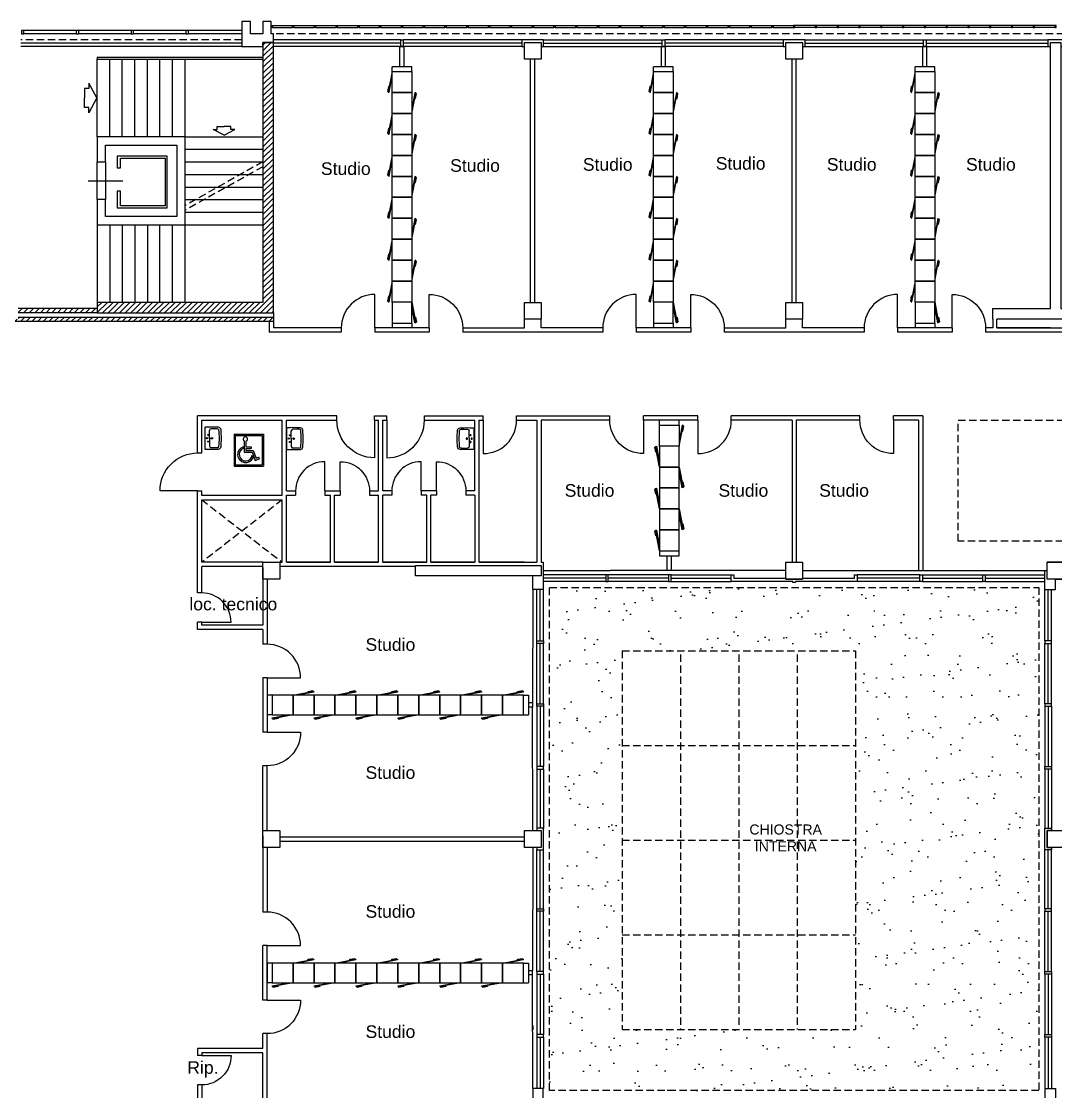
# Model space of a CAD drawing. Header units: millimetres. Extents: x 1523 to 2870, y 1212 to 1902.
# Drawn here: x 2466.7 to 2713.5, y 1646.8 to 1902.1 of the extents above; entities that cross this region are included whole.
import ezdxf

# ---------------------------------------------------------------- set-up
doc = ezdxf.new("R2010")
doc.units = ezdxf.units.MM
doc.linetypes.add('CONTINUA', pattern=[0])
doc.linetypes.add('HIDDEN', pattern=[0.375, 0.25, -0.125])
for name, color, linetype in [('arredi', 143, 'Continuous'), ('PROIEZIONI', 4, 'CONTINUA'), ('RETINI', 8, 'Continuous'), ('SEZIONI', 7, 'Continuous'), ('TESTO', 7, 'Continuous')]:
    doc.layers.add(name, color=color, linetype=linetype)
doc.styles.add('Arial', font='Arial.ttf')

# ---------------------------------------------------------------- blocks, each defined once
blk = doc.blocks.new('MODULOPARETEATTREZZATA')
at = {"linetype": 'Continuous'}
for p, q in [((47, 0), (0, 0)), ((0, 0), (0, -50)), ((47, 0), (56.2, -49.1)), ((47, -50), (47, 0)), ((54.3, -49.5), (47, -10.8)), ((0, -50), (47, -50)), ((56.2, -49.1), (54.3, -49.5)), ((54.9, -35.7), (55.9, -35.5)), ((57.1, -47.5), (54.9, -35.7)), ((55.9, -35.5), (58.1, -47.3)), ((58.1, -47.3), (57.1, -47.5))]:
    blk.add_line(p, q, dxfattribs=at)
blk = doc.blocks.new('ED001', base_point=(1.838, 7.784))
blk.add_line((1.838, 7.784), (1.838, 8.781))
blk.add_arc((1.836, 7.784), 0.998, 89.8816, 180)
blk = doc.blocks.new('HANDICAP')
for p, q in [((0, 13), (1, 13)), ((0, 13), (0, 11.917)), ((0.042, 12.958), (0.958, 12.958)), ((0.042, 12.958), (0.042, 11.958)), ((0.342, 12.778), (0.342, 12.392)), ((0.958, 12.958), (0.958, 11.958)), ((1, 13), (1, 11.917)), ((0.308, 12.571), (0.308, 12.513)), ((0.4, 12.764), (0.4, 12.571)), ((0.4, 12.571), (0.587, 12.571)), ((0.4, 12.513), (0.4, 12.45)), ((0.4, 12.513), (0.587, 12.513)), ((0.4, 12.45), (0.658, 12.45)), ((0.587, 12.571), (0.587, 12.513)), ((0.658, 12.45), (0.752, 12.185)), ((0.342, 12.392), (0.617, 12.392)), ((0.617, 12.392), (0.717, 12.108)), ((0.618, 12.288), (0.649, 12.199)), ((0.717, 12.108), (0.867, 12.167)), ((0.752, 12.185), (0.846, 12.221)), ((0.867, 12.167), (0.846, 12.221)), ((0, 11.917), (1, 11.917)), ((0.042, 11.958), (0.958, 11.958))]:
    blk.add_line(p, q)
for centre, radius, start, end in [((0.387, 12.837), 0.075, 280.1076, 232.9666), ((0.398, 12.311), 0.275, 109.0883, 335.8906), ((0.398, 12.311), 0.221, 114.0315, 353.9362)]:
    blk.add_arc(centre, radius, start, end)
blk = doc.blocks.new('SANI202R')
for p, q in [((0.158, 0), (0.158, 0.232)), ((0.158, 0), (0.158, -0.232)), ((0.393, 0.282), (0.208, 0.282)), ((0.393, -0.282), (0.208, -0.282))]:
    blk.add_line(p, q)
blk.add_lwpolyline([(0.02, 0.305), (0.02, 0), (0.02, -0.305, 0.270322), (0.036, -0.325, 0.012971), (0.431, -0.325, 0.351801), (0.504, -0.25, 0.023121), (0.515, 0, 0.023121), (0.504, 0.25, 0.351801), (0.431, 0.325, 0.012971), (0.036, 0.325, 0.270322)], format="xyb", close=True)
for centre, radius in [((0.086, 0), 0.0175), ((0.117, 0.1), 0.015), ((0.23, 0), 0.023), ((0.117, -0.1), 0.015)]:
    blk.add_circle(centre, radius)
for centre, radius, start, end in [((0.208, 0.232), 0.05, 90, 180), ((0.398, 0.233), 0.0491, 20.305, 95.8759), ((-2.256, 0.008), 2.711, 359.8359, 5.134), ((-2.256, -0.008), 2.711, 354.866, 0.1641), ((0.208, -0.232), 0.05, 180, 270), ((0.398, -0.233), 0.0491, 264.1241, 339.695)]:
    blk.add_arc(centre, radius, start, end)

msp = doc.modelspace()

# ---------------------------------------------------------------- hatches: boundary and pattern name
at = {"layer": 'RETINI', "true_color": 0x9e004f}
h = msp.add_hatch(dxfattribs=at)
h.set_pattern_fill('ANSI31', color=234, scale=0.3)
h.set_pattern_definition([(45, (-291938.13885, 424269.952), (-0.673519209, 0.673519209), [])])
h.paths.add_polyline_path([(2526.82, 1897.12), (2524.32, 1897.12), (2524.32, 1835.11), (2484.74, 1835.11), (2484.74, 1832.61), (2526.82, 1832.61)])
h.paths.add_polyline_path([(2484.74, 1833.61), (2465.92, 1833.61), (2465.92, 1832.61), (2484.74, 1832.61)], flags=17)
h.paths.add_polyline_path([(2526.82, 1831.61), (2465.92, 1831.61), (2465.92, 1831.11), (2461.92, 1831.11), (2461.92, 1831.61), (2454.32, 1831.61), (2454.32, 1832.61), (2461.92, 1832.61), (2461.92, 1835.11), (2461.92, 1843.11), (2453.92, 1843.11), (2453.92, 1833.61), (2453.32, 1833.61), (2453.32, 1830.61), (2525.82, 1830.61), (2526.82, 1830.61)])
h.paths.add_polyline_path([(2460.92, 1833.61), (2454.92, 1833.61), (2454.92, 1842.11), (2459.92, 1842.11), (2460.92, 1842.11)], flags=16)
h.paths.add_polyline_path([(2459.92, 1837.11), (2454.92, 1837.11), (2454.92, 1842.11), (2455.64, 1837.94)], flags=16)
h.paths.add_polyline_path([(2433.22, 1864.12), (2441.29, 1864.12), (2441.29, 1896.12), (2440.29, 1896.12), (2440.29, 1865.12), (2432.22, 1865.12), (2432.22, 1829.01), (2433.22, 1829.01), (2433.22, 1830.61), (2435.32, 1830.61), (2435.32, 1833.61), (2434.72, 1833.61), (2434.72, 1843.11), (2433.22, 1843.11)])
h.paths.add_polyline_path([(2433.22, 1842.11), (2433.72, 1842.11), (2433.72, 1833.61), (2433.22, 1833.61)], flags=16)
h.paths.add_polyline_path([(2433.22, 1832.61), (2434.67, 1832.61), (2434.67, 1831.61), (2433.22, 1831.61)], flags=16)
at = {"layer": 'RETINI'}
h = msp.add_hatch(dxfattribs=at)
h.set_pattern_fill('AR-SAND', color=256, scale=0.2)
h.set_pattern_definition([(37.5, (-291938.139, 424269.952), (-0.32000626, 9.78826475), [0, -7.7216, 0, -8.636, 0, -8.255]), (7.5, (-291938.139, 424269.952), (8.99046566, 14.336502), [0, -4.1656, 0, -6.9596, 0, -2.667]), (327.5, (-291944.387, 424269.952), (15.8198474, 0.0287437), [0, -2.54, 0, -9.144, 0, -11.938]), (317.5, (-291944.387, 424269.952), (15.27112905, 4.45858647), [0, -1.27, 0, -5.9944, 0, -6.858])])
h.paths.add_polyline_path([(2709.52, 1767.11), (2592.72, 1767.11), (2592.72, 1647.12), (2709.52, 1647.12)])
h.paths.add_polyline_path([(2665.79, 1661.65), (2610.08, 1661.65), (2610.08, 1751.95), (2665.79, 1751.95)], flags=16)
h.paths.add_polyline_path([(2651.86, 1729.37), (2651.86, 1684.22), (2624.01, 1684.22), (2624.01, 1729.37)], flags=0)
h.paths.add_polyline_path([(2639.75, 1702.82), (2658.28, 1702.82), (2658.28, 1711.76), (2639.75, 1711.76)], flags=8)

# ---------------------------------------------------------------- linework, layer by layer
at = {"layer": 'arredi'}
for p, q in [((2555.17, 1890.16), (2555.17, 1891.31)), ((2559.87, 1891.31), (2555.17, 1891.31)), ((2559.87, 1890.16), (2559.87, 1891.31)), ((2617.57, 1890.16), (2617.57, 1891.31)), ((2622.27, 1891.31), (2617.57, 1891.31)), ((2622.27, 1890.16), (2622.27, 1891.31)), ((2555.17, 1830.16), (2555.17, 1829.01)), ((2559.87, 1830.16), (2559.87, 1829.01)), ((2617.57, 1830.16), (2617.57, 1829.01)), ((2622.27, 1830.16), (2622.27, 1829.01)), ((2618.97, 1805.83), (2618.97, 1807.01)), ((2623.67, 1805.83), (2623.67, 1807.01)), ((2526.51, 1677.52), (2525.32, 1677.52)), ((2525.32, 1677.52), (2525.32, 1672.82)), ((2586.51, 1677.52), (2587.69, 1677.52)), ((2587.69, 1677.52), (2587.69, 1672.82)), ((2526.51, 1672.82), (2525.32, 1672.82)), ((2586.51, 1672.82), (2587.69, 1672.82))]:
    msp.add_line(p, q, dxfattribs=at)
at = {"layer": 'arredi', "ltscale": 0.5}
for p, q in [((2618.97, 1775.83), (2618.97, 1774.68)), ((2618.97, 1774.68), (2623.67, 1774.68)), ((2623.67, 1774.68), (2623.67, 1775.83))]:
    msp.add_line(p, q, dxfattribs=at)
at = {"layer": 'PROIEZIONI', "ltscale": 0.5}
for p, q in [((2479.76, 1899.92), (2467.27, 1899.92)), ((2492.84, 1899.92), (2480.36, 1899.92)), ((2505.93, 1899.92), (2493.44, 1899.92)), ((2519.32, 1899.92), (2506.53, 1899.92)), ((2526.62, 1901.12), (2531.37, 1901.12)), ((2526.62, 1900.68), (2531.37, 1900.68)), ((2531.67, 1901.12), (2536.57, 1901.12)), ((2531.67, 1900.68), (2536.57, 1900.68)), ((2536.87, 1901.12), (2541.77, 1901.12)), ((2536.87, 1900.68), (2541.77, 1900.68)), ((2542.07, 1901.12), (2546.97, 1901.12)), ((2542.07, 1900.68), (2546.97, 1900.68)), ((2547.27, 1901.12), (2552.17, 1901.12)), ((2547.27, 1900.68), (2552.17, 1900.68)), ((2552.47, 1901.12), (2557.37, 1901.12)), ((2552.47, 1900.68), (2557.37, 1900.68)), ((2557.67, 1901.12), (2562.57, 1901.12)), ((2557.67, 1900.68), (2562.57, 1900.68)), ((2562.87, 1901.12), (2567.77, 1901.12)), ((2562.87, 1900.68), (2567.77, 1900.68)), ((2568.07, 1901.12), (2572.97, 1901.12)), ((2568.07, 1900.68), (2572.97, 1900.68)), ((2573.27, 1901.12), (2578.17, 1901.12)), ((2573.27, 1900.68), (2578.17, 1900.68)), ((2578.47, 1901.12), (2583.37, 1901.12)), ((2578.47, 1900.68), (2583.37, 1900.68)), ((2583.67, 1901.12), (2588.57, 1901.12)), ((2583.67, 1900.68), (2588.57, 1900.68)), ((2588.87, 1901.12), (2593.77, 1901.12)), ((2588.87, 1900.68), (2593.77, 1900.68)), ((2594.07, 1901.12), (2598.97, 1901.12)), ((2594.07, 1900.68), (2598.97, 1900.68)), ((2599.27, 1901.12), (2604.17, 1901.12)), ((2599.27, 1900.68), (2604.17, 1900.68)), ((2604.47, 1901.12), (2609.37, 1901.12)), ((2604.47, 1900.68), (2609.37, 1900.68)), ((2609.67, 1901.12), (2614.57, 1901.12)), ((2609.67, 1900.68), (2614.57, 1900.68)), ((2614.87, 1901.12), (2619.77, 1901.12)), ((2614.87, 1900.68), (2619.77, 1900.68)), ((2620.07, 1901.12), (2624.97, 1901.12)), ((2620.07, 1900.68), (2624.97, 1900.68)), ((2625.27, 1901.12), (2630.17, 1901.12)), ((2625.27, 1900.68), (2630.17, 1900.68)), ((2630.47, 1901.12), (2635.37, 1901.12)), ((2630.47, 1900.68), (2635.37, 1900.68)), ((2635.67, 1901.12), (2640.57, 1901.12)), ((2635.67, 1900.68), (2640.57, 1900.68)), ((2640.87, 1901.12), (2645.77, 1901.12)), ((2640.87, 1900.68), (2645.77, 1900.68)), ((2646.07, 1901.12), (2650.97, 1901.12)), ((2646.07, 1900.68), (2650.97, 1900.68)), ((2656.17, 1901.12), (2651.27, 1901.12)), ((2656.17, 1900.68), (2651.27, 1900.68)), ((2661.37, 1901.12), (2656.47, 1901.12)), ((2661.37, 1900.68), (2656.47, 1900.68)), ((2666.57, 1901.12), (2661.67, 1901.12)), ((2666.57, 1900.68), (2661.67, 1900.68)), ((2671.77, 1901.12), (2666.87, 1901.12)), ((2671.77, 1900.68), (2666.87, 1900.68)), ((2676.97, 1901.12), (2672.07, 1901.12)), ((2676.97, 1900.68), (2672.07, 1900.68)), ((2682.17, 1901.12), (2677.27, 1901.12)), ((2682.17, 1900.68), (2677.27, 1900.68)), ((2687.37, 1901.12), (2682.47, 1901.12)), ((2687.37, 1900.68), (2682.47, 1900.68)), ((2692.57, 1901.12), (2687.67, 1901.12)), ((2692.57, 1900.68), (2687.67, 1900.68)), ((2697.77, 1901.12), (2692.87, 1901.12)), ((2697.77, 1900.68), (2692.87, 1900.68)), ((2702.97, 1901.12), (2698.07, 1901.12)), ((2702.97, 1900.68), (2698.07, 1900.68)), ((2708.17, 1901.12), (2703.27, 1901.12)), ((2708.17, 1900.68), (2703.27, 1900.68)), ((2713.37, 1901.12), (2708.47, 1901.12)), ((2713.37, 1900.68), (2708.47, 1900.68)), ((2519.32, 1896.92), (2466.52, 1896.92)), ((2479.76, 1899.12), (2467.27, 1899.12)), ((2492.84, 1899.12), (2480.36, 1899.12)), ((2505.93, 1899.12), (2493.44, 1899.12)), ((2519.32, 1899.12), (2506.53, 1899.12)), ((2557.22, 1897.72), (2526.82, 1897.72)), ((2557.22, 1896.92), (2526.82, 1896.92)), ((2586.12, 1897.72), (2557.82, 1897.72)), ((2586.12, 1896.92), (2557.82, 1896.92)), ((2591.32, 1897.72), (2619.62, 1897.72)), ((2591.32, 1896.92), (2619.62, 1896.92)), ((2648.52, 1897.72), (2620.22, 1897.72)), ((2648.52, 1896.92), (2620.22, 1896.92)), ((2653.72, 1897.72), (2682.02, 1897.72)), ((2653.72, 1896.92), (2682.02, 1896.92)), ((2682.62, 1897.72), (2711.67, 1897.72)), ((2682.62, 1896.92), (2711.67, 1896.92)), ((2519.32, 1896.12), (2466.52, 1896.12)), ((2557.22, 1896.12), (2526.82, 1896.12)), ((2586.12, 1896.12), (2557.82, 1896.12)), ((2591.32, 1896.12), (2619.62, 1896.12)), ((2648.52, 1896.12), (2620.22, 1896.12)), ((2653.72, 1896.12), (2682.02, 1896.12)), ((2682.62, 1896.12), (2711.67, 1896.12)), ((2484.74, 1874.62), (2484.74, 1893.12)), ((2487.74, 1874.62), (2487.74, 1893.12)), ((2490.74, 1874.62), (2490.74, 1893.12)), ((2493.74, 1874.62), (2493.74, 1893.12)), ((2496.74, 1874.62), (2496.74, 1893.12)), ((2499.74, 1874.62), (2499.74, 1893.12)), ((2502.74, 1874.62), (2502.74, 1893.12)), ((2505.74, 1874.62), (2505.74, 1893.12)), ((2482.74, 1887.43), (2482.74, 1886.13)), ((2484.68, 1883.86), (2482.74, 1887.43)), ((2481.72, 1886.13), (2481.72, 1883.86)), ((2482.74, 1886.13), (2481.72, 1886.13)), ((2481.72, 1881.6), (2481.72, 1883.86)), ((2482.74, 1881.6), (2481.72, 1881.6)), ((2484.68, 1883.86), (2482.74, 1880.29)), ((2482.74, 1880.29), (2482.74, 1881.6)), ((2515.03, 1874.97), (2512.48, 1876.36)), ((2512.48, 1876.36), (2513.42, 1876.36)), ((2513.42, 1876.36), (2513.42, 1877.09)), ((2513.42, 1877.09), (2515.03, 1877.09)), ((2516.65, 1877.09), (2515.03, 1877.09)), ((2515.03, 1874.97), (2517.58, 1876.36)), ((2516.65, 1876.36), (2516.65, 1877.09)), ((2517.58, 1876.36), (2516.65, 1876.36)), ((2505.74, 1874.62), (2524.32, 1874.62)), ((2505.74, 1871.62), (2524.32, 1871.62)), ((2484.74, 1859.62), (2484.74, 1868.62)), ((2486.74, 1868.62), (2486.74, 1859.62)), ((2505.74, 1868.62), (2524.32, 1868.62)), ((2482.58, 1864.12), (2490.9, 1864.12)), ((2505.74, 1865.62), (2524.32, 1865.62)), ((2505.74, 1862.62), (2524.32, 1862.62)), ((2505.74, 1859.62), (2524.32, 1859.62)), ((2505.74, 1856.62), (2524.32, 1856.62)), ((2484.74, 1853.62), (2484.74, 1835.11)), ((2487.74, 1853.62), (2487.74, 1835.11)), ((2490.74, 1853.62), (2490.74, 1835.11)), ((2493.74, 1853.62), (2493.74, 1835.11)), ((2496.74, 1853.62), (2496.74, 1835.11)), ((2499.74, 1835.11), (2499.74, 1853.62)), ((2502.74, 1835.11), (2502.74, 1853.62)), ((2505.74, 1853.62), (2524.32, 1853.62)), ((2505.74, 1835.11), (2505.74, 1853.62))]:
    msp.add_line(p, q, dxfattribs=at)
at = {"layer": 'PROIEZIONI', "color": 143, "linetype": 'HIDDEN', "ltscale": 7}
for p, q in [((2519.32, 1897.72), (2466.52, 1897.72)), ((2770.72, 1899.12), (2526.82, 1899.12)), ((2524.32, 1868.62), (2505.74, 1858.23)), ((2524.32, 1867.46), (2505.74, 1857.07)), ((2528.92, 1788.01), (2509.74, 1773.11)), ((2509.74, 1788.01), (2528.92, 1773.11)), ((2610.08, 1751.95), (2610.08, 1661.65)), ((2610.08, 1751.95), (2665.79, 1751.95)), ((2665.79, 1751.95), (2665.79, 1661.65)), ((2624.01, 1751.12), (2624.01, 1661.65)), ((2637.94, 1751.12), (2637.94, 1662.47)), ((2651.86, 1751.12), (2651.86, 1661.65)), ((2610.08, 1729.37), (2665.79, 1729.37)), ((2610.08, 1706.8), (2665.79, 1706.8)), ((2610.08, 1684.22), (2665.79, 1684.22)), ((2610.08, 1661.65), (2665.79, 1661.65))]:
    msp.add_line(p, q, dxfattribs=at)
at = {"layer": 'PROIEZIONI'}
for p, q in [((2684.67, 1891.31), (2679.97, 1891.31)), ((2679.97, 1890.16), (2679.97, 1891.31)), ((2684.67, 1890.16), (2684.67, 1891.31)), ((2679.97, 1830.16), (2679.97, 1829.01)), ((2684.67, 1830.16), (2684.67, 1829.01)), ((2591.22, 1771.11), (2607.23, 1771.11)), ((2606.13, 1770.11), (2591.22, 1770.11)), ((2606.13, 1769.31), (2591.22, 1769.31)), ((2621.13, 1770.11), (2606.73, 1770.11)), ((2621.13, 1769.31), (2606.73, 1769.31)), ((2649.12, 1771.11), (2607.23, 1771.11)), ((2621.73, 1770.11), (2636.12, 1770.11)), ((2621.73, 1769.31), (2636.12, 1769.31)), ((2653.12, 1771.11), (2710.92, 1771.11)), ((2681.12, 1770.11), (2666.12, 1770.11)), ((2681.12, 1769.31), (2666.12, 1769.31)), ((2681.72, 1770.11), (2696.12, 1770.11)), ((2681.72, 1769.31), (2696.12, 1769.31)), ((2696.72, 1770.11), (2710.92, 1770.11)), ((2696.72, 1769.31), (2710.92, 1769.31)), ((2588.72, 1766.61), (2588.69, 1738.56)), ((2589.72, 1754.36), (2589.72, 1766.61)), ((2590.52, 1754.36), (2590.52, 1766.61)), ((2606.13, 1768.51), (2591.22, 1768.51)), ((2591.32, 1754.36), (2591.32, 1766.61)), ((2621.13, 1768.51), (2606.73, 1768.51)), ((2621.73, 1768.51), (2636.12, 1768.51)), ((2681.12, 1768.51), (2666.12, 1768.51)), ((2681.72, 1768.51), (2696.12, 1768.51)), ((2696.72, 1768.51), (2710.92, 1768.51)), ((2710.92, 1754.36), (2710.92, 1766.61)), ((2711.72, 1754.36), (2711.72, 1766.61)), ((2712.52, 1754.36), (2712.52, 1766.61)), ((2589.72, 1739.36), (2589.72, 1753.76)), ((2590.52, 1739.36), (2590.52, 1753.76)), ((2591.32, 1739.36), (2591.32, 1753.76)), ((2710.92, 1739.36), (2710.92, 1753.76)), ((2711.72, 1739.36), (2711.72, 1753.76)), ((2712.52, 1739.36), (2712.52, 1753.76)), ((2525.32, 1741.41), (2525.32, 1736.71)), ((2526.51, 1741.41), (2525.32, 1741.41)), ((2586.51, 1741.41), (2587.69, 1741.41)), ((2587.69, 1741.41), (2587.69, 1736.71)), ((2588.72, 1709.11), (2588.69, 1738.56)), ((2589.72, 1738.76), (2589.72, 1724.36)), ((2590.52, 1738.76), (2590.52, 1724.36)), ((2591.32, 1738.76), (2591.32, 1724.36)), ((2710.92, 1738.76), (2710.92, 1724.36)), ((2711.72, 1738.76), (2711.72, 1724.36)), ((2712.52, 1738.76), (2712.52, 1724.36)), ((2526.51, 1736.71), (2525.32, 1736.71)), ((2586.51, 1736.71), (2587.69, 1736.71)), ((2589.72, 1723.76), (2589.72, 1709.71)), ((2590.52, 1723.76), (2590.52, 1709.71)), ((2591.32, 1723.76), (2591.32, 1709.71)), ((2710.92, 1723.76), (2710.92, 1709.71)), ((2711.72, 1723.76), (2711.72, 1709.71)), ((2712.52, 1723.76), (2712.52, 1709.71)), ((2588.72, 1705.11), (2588.69, 1675.67)), ((2589.72, 1690.47), (2589.72, 1704.51)), ((2590.52, 1690.47), (2590.52, 1704.51)), ((2591.32, 1690.47), (2591.32, 1704.51)), ((2710.92, 1690.47), (2710.92, 1704.51)), ((2711.72, 1690.47), (2711.72, 1704.51)), ((2712.52, 1690.47), (2712.52, 1704.51)), ((2589.72, 1675.47), (2589.72, 1689.87)), ((2590.52, 1675.47), (2590.52, 1689.87)), ((2591.32, 1675.47), (2591.32, 1689.87)), ((2710.92, 1675.47), (2710.92, 1689.87)), ((2711.72, 1675.47), (2711.72, 1689.87)), ((2712.52, 1675.47), (2712.52, 1689.87)), ((2588.72, 1647.61), (2588.69, 1674.67)), ((2589.72, 1674.87), (2589.72, 1660.47)), ((2590.52, 1674.87), (2590.52, 1660.47)), ((2591.32, 1674.87), (2591.32, 1660.47)), ((2710.92, 1674.87), (2710.92, 1660.47)), ((2711.72, 1674.87), (2711.72, 1660.47)), ((2712.52, 1674.87), (2712.52, 1660.47)), ((2589.72, 1659.87), (2589.72, 1647.61)), ((2590.52, 1659.87), (2590.52, 1647.61)), ((2591.32, 1659.87), (2591.32, 1647.61)), ((2710.92, 1659.87), (2710.92, 1647.61)), ((2711.72, 1659.87), (2711.72, 1647.61)), ((2712.52, 1659.87), (2712.52, 1647.61))]:
    msp.add_line(p, q, dxfattribs=at)
at = {"layer": 'PROIEZIONI', "ltscale": 0.5}
msp.add_lwpolyline([(2490.34, 1861.62), (2489.54, 1861.62), (2489.54, 1857.62), (2501.45, 1857.62), (2501.45, 1869.99), (2489.54, 1869.99), (2489.54, 1867.22), (2490.34, 1867.22), (2490.34, 1869.49), (2500.95, 1869.49), (2500.95, 1858.12), (2490.34, 1858.12)], close=True, dxfattribs=at)
at = {"layer": 'PROIEZIONI', "color": 143, "linetype": 'HIDDEN', "ltscale": 7}
for points in [[(2690.27, 1807.04), (2717.94, 1807.04), (2717.94, 1778.16), (2690.27, 1778.16)], [(2592.72, 1647.12), (2592.72, 1767.11), (2709.52, 1767.11), (2709.52, 1647.12)]]:
    msp.add_lwpolyline(points, close=True, dxfattribs=at)
at = {"layer": 'RETINI'}
msp.add_line((2525.82, 1830.61), (2526.82, 1830.61), dxfattribs=at)
at = {"layer": 'SEZIONI', "ltscale": 0.5}
for p, q in [((2557.02, 1891.31), (2557.02, 1896.12)), ((2557.02, 1896.12), (2558.02, 1896.12)), ((2558.02, 1891.31), (2558.02, 1896.12)), ((2619.42, 1891.31), (2619.42, 1896.12)), ((2619.42, 1896.12), (2620.42, 1896.12)), ((2620.42, 1891.31), (2620.42, 1896.12)), ((2681.82, 1891.31), (2681.82, 1896.12)), ((2681.82, 1896.12), (2682.82, 1896.12)), ((2682.82, 1891.31), (2682.82, 1896.12)), ((2484.74, 1893.62), (2524.32, 1893.62)), ((2484.74, 1893.62), (2484.74, 1893.12)), ((2484.74, 1893.12), (2524.32, 1893.12)), ((2588.22, 1835.11), (2588.22, 1893.12)), ((2589.22, 1835.11), (2589.22, 1893.12)), ((2650.62, 1835.11), (2650.62, 1893.12)), ((2651.62, 1835.11), (2651.62, 1893.12)), ((2525.82, 1830.61), (2525.82, 1828.01)), ((2526.82, 1832.61), (2526.82, 1829.01)), ((2586.72, 1829.01), (2586.72, 1831.11)), ((2590.72, 1829.01), (2590.72, 1831.11)), ((2649.12, 1829.01), (2649.12, 1831.11)), ((2653.12, 1829.01), (2653.12, 1831.11)), ((2698.52, 1831.11), (2698.52, 1829.01)), ((2699.52, 1829.01), (2699.52, 1831.11)), ((2543.02, 1828.01), (2525.82, 1828.01)), ((2543.02, 1829.01), (2526.82, 1829.01)), ((2543.02, 1829.01), (2543.02, 1828.01)), ((2564.02, 1829.01), (2551.02, 1829.01)), ((2551.02, 1829.01), (2551.02, 1828.01)), ((2564.02, 1828.01), (2551.02, 1828.01)), ((2564.02, 1829.01), (2564.02, 1828.01)), ((2572.02, 1829.01), (2586.72, 1829.01)), ((2572.02, 1829.01), (2572.02, 1828.01)), ((2605.42, 1828.01), (2572.02, 1828.01)), ((2605.42, 1829.01), (2590.72, 1829.01)), ((2605.42, 1829.01), (2605.42, 1828.01)), ((2626.42, 1829.01), (2613.42, 1829.01)), ((2613.42, 1829.01), (2613.42, 1828.01)), ((2626.42, 1828.01), (2613.42, 1828.01)), ((2626.42, 1829.01), (2626.42, 1828.01)), ((2634.42, 1829.01), (2634.42, 1828.01)), ((2634.42, 1829.01), (2649.12, 1829.01)), ((2667.82, 1828.01), (2634.42, 1828.01)), ((2667.82, 1829.01), (2653.12, 1829.01)), ((2667.82, 1829.01), (2667.82, 1828.01)), ((2688.82, 1829.01), (2675.82, 1829.01)), ((2675.82, 1829.01), (2675.82, 1828.01)), ((2688.82, 1828.01), (2675.82, 1828.01)), ((2688.82, 1829.01), (2688.82, 1828.01)), ((2696.82, 1829.01), (2696.82, 1828.01)), ((2698.52, 1829.01), (2696.82, 1829.01)), ((2730.22, 1828.01), (2696.82, 1828.01)), ((2699.52, 1829.01), (2727.52, 1829.01)), ((2712.27, 1829.01), (2699.52, 1829.01)), ((2541.97, 1808.01), (2508.74, 1808.01)), ((2508.74, 1799.18), (2508.74, 1808.01)), ((2541.97, 1807.01), (2541.97, 1808.01)), ((2550.97, 1808.01), (2553.87, 1808.01)), ((2550.97, 1807.01), (2550.97, 1808.01)), ((2553.87, 1807.01), (2553.87, 1808.01)), ((2562.87, 1808.01), (2576.87, 1808.01)), ((2562.87, 1807.01), (2562.87, 1808.01)), ((2576.87, 1807.01), (2576.87, 1808.01)), ((2584.87, 1807.01), (2584.87, 1808.01)), ((2584.87, 1808.01), (2607.12, 1808.01)), ((2607.12, 1807.01), (2607.12, 1808.01)), ((2628.12, 1808.01), (2615.12, 1808.01)), ((2615.12, 1807.01), (2615.12, 1808.01)), ((2628.12, 1807.01), (2628.12, 1808.01)), ((2651.12, 1808.01), (2636.12, 1808.01)), ((2636.12, 1807.01), (2636.12, 1808.01)), ((2666.82, 1808.01), (2651.12, 1808.01)), ((2666.82, 1807.01), (2666.82, 1808.01)), ((2674.82, 1807.01), (2674.82, 1808.01)), ((2681.82, 1808.01), (2674.82, 1808.01)), ((2681.82, 1808.01), (2681.82, 1771.11)), ((2509.74, 1807.01), (2528.92, 1807.01)), ((2509.74, 1799.18), (2509.74, 1807.01)), ((2528.92, 1789.01), (2528.92, 1807.01)), ((2529.92, 1807.01), (2541.97, 1807.01)), ((2529.92, 1790.11), (2529.92, 1807.01)), ((2550.97, 1807.01), (2551.92, 1807.01)), ((2551.92, 1790.11), (2551.92, 1807.01)), ((2552.92, 1807.01), (2553.87, 1807.01)), ((2552.92, 1790.11), (2552.92, 1807.01)), ((2562.87, 1807.01), (2574.92, 1807.01)), ((2574.92, 1790.11), (2574.92, 1807.01)), ((2575.92, 1773.11), (2575.92, 1807.01)), ((2575.92, 1807.01), (2576.87, 1807.01)), ((2584.87, 1807.01), (2589.72, 1807.01)), ((2589.72, 1807.01), (2589.72, 1773.11)), ((2590.72, 1807.01), (2590.72, 1773.11)), ((2607.12, 1807.01), (2590.72, 1807.01)), ((2628.12, 1807.01), (2615.12, 1807.01)), ((2650.62, 1807.01), (2636.12, 1807.01)), ((2650.62, 1807.01), (2650.62, 1773.11)), ((2651.62, 1807.01), (2651.62, 1773.11)), ((2666.82, 1807.01), (2651.62, 1807.01)), ((2680.82, 1807.01), (2674.82, 1807.01)), ((2680.82, 1807.01), (2680.82, 1771.11)), ((2508.74, 1799.18), (2508.74, 1799.18)), ((2508.74, 1799.18), (2509.74, 1799.18)), ((2508.74, 1772.11), (2508.74, 1790.18)), ((2508.74, 1790.18), (2509.74, 1790.18)), ((2509.74, 1789.01), (2509.74, 1790.18)), ((2529.92, 1790.11), (2532.1, 1790.11)), ((2532.1, 1790.11), (2532.1, 1789.11)), ((2539.1, 1790.11), (2539.1, 1789.11)), ((2539.1, 1790.11), (2542.77, 1790.11)), ((2542.77, 1790.11), (2542.77, 1789.11)), ((2549.77, 1790.11), (2551.92, 1790.11)), ((2549.77, 1790.11), (2549.77, 1789.11)), ((2555.08, 1790.11), (2552.92, 1790.11)), ((2555.08, 1790.11), (2555.08, 1789.11)), ((2565.75, 1790.11), (2562.08, 1790.11)), ((2562.08, 1790.11), (2562.08, 1789.11)), ((2565.75, 1790.11), (2565.75, 1789.11)), ((2572.75, 1790.11), (2572.75, 1789.11)), ((2574.92, 1790.11), (2572.75, 1790.11)), ((2528.92, 1789.01), (2509.74, 1789.01)), ((2509.74, 1773.11), (2509.74, 1788.01)), ((2509.74, 1788.01), (2528.92, 1788.01)), ((2528.92, 1773.11), (2528.92, 1788.01)), ((2529.92, 1773.11), (2529.92, 1789.11)), ((2529.92, 1789.11), (2532.1, 1789.11)), ((2539.1, 1789.11), (2540.42, 1789.11)), ((2540.42, 1773.11), (2540.42, 1789.11)), ((2541.42, 1773.11), (2541.42, 1789.11)), ((2541.42, 1789.11), (2542.77, 1789.11)), ((2549.77, 1789.11), (2551.92, 1789.11)), ((2551.92, 1773.11), (2551.92, 1789.11)), ((2552.92, 1773.11), (2552.92, 1789.11)), ((2555.08, 1789.11), (2552.92, 1789.11)), ((2563.42, 1789.11), (2562.08, 1789.11)), ((2563.42, 1773.11), (2563.42, 1789.11)), ((2564.42, 1773.11), (2564.42, 1789.11)), ((2565.75, 1789.11), (2564.42, 1789.11)), ((2574.92, 1789.11), (2572.75, 1789.11)), ((2574.92, 1789.11), (2574.92, 1773.11)), ((2620.82, 1771.11), (2620.82, 1774.68)), ((2621.82, 1771.11), (2621.82, 1774.68)), ((2508.74, 1765.79), (2508.74, 1772.11)), ((2524.32, 1773.11), (2509.74, 1773.11)), ((2524.32, 1772.11), (2509.74, 1772.11)), ((2509.74, 1765.79), (2509.74, 1772.11)), ((2524.32, 1771.86), (2524.32, 1758.11)), ((2528.92, 1773.11), (2528.32, 1773.11)), ((2560.72, 1772.11), (2528.32, 1772.11)), ((2540.42, 1773.11), (2529.92, 1773.11)), ((2551.92, 1773.11), (2541.42, 1773.11)), ((2563.42, 1773.11), (2552.92, 1773.11)), ((2574.92, 1773.11), (2564.42, 1773.11)), ((2586.72, 1773.11), (2575.92, 1773.11)), ((2750.44, 1773.11), (2711.52, 1773.11)), ((2525.32, 1769.11), (2525.32, 1753.56)), ((2713.52, 1769.11), (2715.52, 1769.11)), ((2713.52, 1766.61), (2713.52, 1769.11)), ((2710.92, 1766.61), (2713.52, 1766.61)), ((2509.74, 1765.79), (2508.74, 1765.79)), ((2508.74, 1757.11), (2508.74, 1758.79)), ((2509.74, 1758.79), (2508.74, 1758.79)), ((2508.74, 1757.11), (2508.74, 1758.79)), ((2524.32, 1757.11), (2508.74, 1757.11)), ((2509.74, 1758.11), (2509.74, 1758.79)), ((2524.32, 1758.11), (2509.74, 1758.11)), ((2524.32, 1757.11), (2524.32, 1753.56)), ((2525.32, 1753.56), (2524.32, 1753.56)), ((2524.32, 1745.56), (2524.32, 1732.56)), ((2525.32, 1745.56), (2524.32, 1745.56)), ((2525.32, 1745.56), (2525.32, 1739.56)), ((2525.32, 1738.56), (2525.32, 1732.56)), ((2588.69, 1739.56), (2587.69, 1739.56)), ((2588.69, 1738.56), (2587.69, 1738.56)), ((2525.32, 1732.56), (2524.32, 1732.56)), ((2525.32, 1724.56), (2524.32, 1724.56)), ((2524.32, 1707.86), (2524.32, 1724.56)), ((2525.32, 1709.11), (2525.32, 1724.56)), ((2524.32, 1707.86), (2524.32, 1689.67)), ((2528.32, 1707.61), (2586.72, 1707.61)), ((2528.32, 1706.61), (2586.72, 1706.61)), ((2525.32, 1705.11), (2525.32, 1689.67)), ((2525.32, 1689.67), (2524.32, 1689.67)), ((2525.32, 1681.67), (2524.32, 1681.67)), ((2524.32, 1668.67), (2524.32, 1681.67)), ((2525.32, 1668.67), (2525.32, 1681.67)), ((2588.69, 1675.67), (2587.69, 1675.67)), ((2588.69, 1674.67), (2587.69, 1674.67)), ((2588.69, 1674.67), (2588.69, 1675.67)), ((2525.32, 1668.67), (2524.32, 1668.67)), ((2588.72, 1662.62), (2588.72, 1661.62)), ((2524.32, 1657.12), (2524.32, 1660.67)), ((2525.32, 1660.67), (2524.32, 1660.67)), ((2525.32, 1645.12), (2525.32, 1660.67)), ((2524.32, 1657.12), (2508.74, 1657.12)), ((2508.74, 1657.12), (2508.74, 1655.44)), ((2509.74, 1655.44), (2508.74, 1655.44)), ((2524.32, 1656.12), (2509.74, 1656.12)), ((2509.74, 1656.12), (2509.74, 1655.44)), ((2524.32, 1642.37), (2524.32, 1656.12)), ((2508.74, 1648.44), (2508.74, 1624.05)), ((2509.74, 1648.44), (2508.74, 1648.44)), ((2509.74, 1648.44), (2509.74, 1642.12)), ((2710.92, 1647.61), (2710.92, 1641.12)), ((2711.02, 1647.61), (2713.52, 1647.61)), ((2713.52, 1647.61), (2713.52, 1645.12))]:
    msp.add_line(p, q, dxfattribs=at)
at = {"layer": 'SEZIONI'}
for p, q in [((2710.92, 1766.61), (2710.92, 1771.11)), ((2710.92, 1771.11), (2711.52, 1771.11))]:
    msp.add_line(p, q, dxfattribs=at)
at = {"layer": 'SEZIONI', "ltscale": 0.5}
for points in [[(2519.32, 1896.12), (2524.32, 1896.12), (2524.32, 1897.12), (2526.82, 1897.12), (2526.82, 1899.12), (2526.32, 1899.12), (2526.32, 1902.12), (2524.32, 1902.12), (2524.32, 1899.12), (2521.32, 1899.12), (2521.32, 1902.12), (2519.32, 1902.12)], [(2467.27, 1899.12), (2467.27, 1899.92), (2466.67, 1899.92), (2466.67, 1899.12)], [(2480.36, 1899.12), (2480.36, 1899.92), (2479.76, 1899.92), (2479.76, 1899.12)], [(2493.44, 1899.12), (2493.44, 1899.92), (2492.84, 1899.92), (2492.84, 1899.12)], [(2506.53, 1899.12), (2506.53, 1899.92), (2505.93, 1899.92), (2505.93, 1899.12)], [(2526.32, 1900.68), (2526.32, 1901.12), (2526.62, 1901.12), (2526.62, 1900.68)], [(2531.37, 1900.68), (2531.37, 1901.12), (2531.67, 1901.12), (2531.67, 1900.68)], [(2536.57, 1900.68), (2536.57, 1901.12), (2536.87, 1901.12), (2536.87, 1900.68)], [(2541.77, 1900.68), (2541.77, 1901.12), (2542.07, 1901.12), (2542.07, 1900.68)], [(2546.97, 1900.68), (2546.97, 1901.12), (2547.27, 1901.12), (2547.27, 1900.68)], [(2552.17, 1900.68), (2552.17, 1901.12), (2552.47, 1901.12), (2552.47, 1900.68)], [(2557.37, 1900.68), (2557.37, 1901.12), (2557.67, 1901.12), (2557.67, 1900.68)], [(2562.57, 1900.68), (2562.57, 1901.12), (2562.87, 1901.12), (2562.87, 1900.68)], [(2567.77, 1900.68), (2567.77, 1901.12), (2568.07, 1901.12), (2568.07, 1900.68)], [(2572.97, 1900.68), (2572.97, 1901.12), (2573.27, 1901.12), (2573.27, 1900.68)], [(2578.17, 1900.68), (2578.17, 1901.12), (2578.47, 1901.12), (2578.47, 1900.68)], [(2583.37, 1900.68), (2583.37, 1901.12), (2583.67, 1901.12), (2583.67, 1900.68)], [(2588.57, 1900.68), (2588.57, 1901.12), (2588.87, 1901.12), (2588.87, 1900.68)], [(2593.77, 1900.68), (2593.77, 1901.12), (2594.07, 1901.12), (2594.07, 1900.68)], [(2598.97, 1900.68), (2598.97, 1901.12), (2599.27, 1901.12), (2599.27, 1900.68)], [(2604.17, 1900.68), (2604.17, 1901.12), (2604.47, 1901.12), (2604.47, 1900.68)], [(2609.37, 1900.68), (2609.37, 1901.12), (2609.67, 1901.12), (2609.67, 1900.68)], [(2614.57, 1900.68), (2614.57, 1901.12), (2614.87, 1901.12), (2614.87, 1900.68)], [(2619.77, 1900.68), (2619.77, 1901.12), (2620.07, 1901.12), (2620.07, 1900.68)], [(2624.97, 1900.68), (2624.97, 1901.12), (2625.27, 1901.12), (2625.27, 1900.68)], [(2630.17, 1900.68), (2630.17, 1901.12), (2630.47, 1901.12), (2630.47, 1900.68)], [(2635.37, 1900.68), (2635.37, 1901.12), (2635.67, 1901.12), (2635.67, 1900.68)], [(2640.57, 1900.68), (2640.57, 1901.12), (2640.87, 1901.12), (2640.87, 1900.68)], [(2645.77, 1900.68), (2645.77, 1901.12), (2646.07, 1901.12), (2646.07, 1900.68)], [(2651.27, 1900.68), (2651.27, 1901.12), (2650.97, 1901.12), (2650.97, 1900.68)], [(2656.47, 1900.68), (2656.47, 1901.12), (2656.17, 1901.12), (2656.17, 1900.68)], [(2661.67, 1900.68), (2661.67, 1901.12), (2661.37, 1901.12), (2661.37, 1900.68)], [(2666.87, 1900.68), (2666.87, 1901.12), (2666.57, 1901.12), (2666.57, 1900.68)], [(2672.07, 1900.68), (2672.07, 1901.12), (2671.77, 1901.12), (2671.77, 1900.68)], [(2677.27, 1900.68), (2677.27, 1901.12), (2676.97, 1901.12), (2676.97, 1900.68)], [(2682.47, 1900.68), (2682.47, 1901.12), (2682.17, 1901.12), (2682.17, 1900.68)], [(2687.67, 1900.68), (2687.67, 1901.12), (2687.37, 1901.12), (2687.37, 1900.68)], [(2692.87, 1900.68), (2692.87, 1901.12), (2692.57, 1901.12), (2692.57, 1900.68)], [(2698.07, 1900.68), (2698.07, 1901.12), (2697.77, 1901.12), (2697.77, 1900.68)], [(2703.27, 1900.68), (2703.27, 1901.12), (2702.97, 1901.12), (2702.97, 1900.68)], [(2708.47, 1900.68), (2708.47, 1901.12), (2708.17, 1901.12), (2708.17, 1900.68)], [(2713.67, 1900.68), (2713.67, 1901.12), (2713.37, 1901.12), (2713.37, 1900.68)], [(2524.32, 1897.12), (2524.32, 1835.11), (2484.74, 1835.11), (2484.74, 1832.61), (2526.82, 1832.61), (2526.82, 1897.12)], [(2557.22, 1896.12), (2557.22, 1897.72), (2557.82, 1897.72), (2557.82, 1896.12)], [(2557.22, 1896.12), (2557.22, 1897.72), (2557.82, 1897.72), (2557.82, 1896.12)], [(2590.72, 1896.12), (2591.32, 1896.12), (2591.32, 1897.72), (2586.12, 1897.72), (2586.12, 1896.12), (2586.72, 1896.12), (2586.72, 1897.12), (2590.72, 1897.12)], [(2586.72, 1893.12), (2586.72, 1897.12), (2590.72, 1897.12), (2590.72, 1893.12)], [(2619.62, 1896.12), (2619.62, 1897.72), (2620.22, 1897.72), (2620.22, 1896.12)], [(2653.12, 1896.12), (2653.72, 1896.12), (2653.72, 1897.72), (2648.52, 1897.72), (2648.52, 1896.12), (2649.12, 1896.12), (2649.12, 1897.12), (2653.12, 1897.12)], [(2649.12, 1893.12), (2649.12, 1897.12), (2653.12, 1897.12), (2653.12, 1893.12)], [(2682.02, 1896.12), (2682.02, 1897.72), (2682.62, 1897.72), (2682.62, 1896.12)], [(2714.77, 1896.12), (2715.37, 1896.12), (2715.37, 1897.72), (2711.67, 1897.72), (2711.67, 1896.12), (2712.27, 1896.12), (2712.27, 1897.12), (2714.77, 1897.12)], [(2486.74, 1868.62), (2486.74, 1872.62), (2503.74, 1872.62), (2503.74, 1855.62), (2486.74, 1855.62), (2486.74, 1859.62), (2484.74, 1859.62), (2484.74, 1853.62), (2505.74, 1853.62), (2505.74, 1874.62), (2484.74, 1874.62), (2484.74, 1868.62)], [(2586.72, 1831.11), (2586.72, 1835.11), (2590.72, 1835.11), (2590.72, 1831.11)], [(2649.12, 1831.11), (2649.12, 1835.11), (2653.12, 1835.11), (2653.12, 1831.11)], [(2524.32, 1769.11), (2524.32, 1773.11), (2528.32, 1773.11), (2528.32, 1769.11)], [(2560.72, 1769.86), (2560.72, 1772.36), (2590.72, 1772.36), (2590.72, 1769.86)], [(2649.12, 1769.11), (2649.12, 1773.11), (2653.12, 1773.11), (2653.12, 1769.11)], [(2711.52, 1769.11), (2711.52, 1773.11), (2715.52, 1773.11), (2715.52, 1769.11)], [(2606.13, 1770.11), (2606.13, 1768.51), (2606.73, 1768.51), (2606.73, 1770.11)], [(2621.13, 1770.11), (2621.13, 1768.51), (2621.73, 1768.51), (2621.73, 1770.11)], [(2666.12, 1770.11), (2666.12, 1768.51), (2651.42, 1768.51), (2651.42, 1768.31), (2650.82, 1768.31), (2650.82, 1768.51), (2636.12, 1768.51), (2636.12, 1770.11), (2636.72, 1770.11), (2636.72, 1769.31), (2649.12, 1769.31), (2649.12, 1769.11), (2653.12, 1769.11), (2653.12, 1769.31), (2665.52, 1769.31), (2665.52, 1770.11)], [(2681.72, 1770.11), (2681.72, 1768.51), (2681.12, 1768.51), (2681.12, 1770.11)], [(2696.72, 1770.11), (2696.72, 1768.51), (2696.12, 1768.51), (2696.12, 1770.11)], [(2589.72, 1754.36), (2591.32, 1754.36), (2591.32, 1753.76), (2589.72, 1753.76)], [(2712.52, 1754.36), (2710.92, 1754.36), (2710.92, 1753.76), (2712.52, 1753.76)], [(2589.72, 1739.36), (2591.32, 1739.36), (2591.32, 1738.76), (2589.72, 1738.76)], [(2712.52, 1739.36), (2710.92, 1739.36), (2710.92, 1738.76), (2712.52, 1738.76)], [(2589.72, 1723.76), (2591.32, 1723.76), (2591.32, 1724.36), (2589.72, 1724.36)], [(2712.52, 1723.76), (2710.92, 1723.76), (2710.92, 1724.36), (2712.52, 1724.36)], [(2524.32, 1705.11), (2524.32, 1709.11), (2528.32, 1709.11), (2528.32, 1705.11)], [(2586.72, 1705.11), (2586.72, 1709.11), (2590.72, 1709.11), (2590.72, 1705.11)], [(2589.72, 1705.11), (2589.72, 1704.51), (2591.32, 1704.51), (2591.32, 1709.71), (2589.72, 1709.71), (2589.72, 1709.11), (2590.72, 1709.11), (2590.72, 1705.11)], [(2712.52, 1705.11), (2712.52, 1704.51), (2710.92, 1704.51), (2710.92, 1709.71), (2712.52, 1709.71), (2712.52, 1709.11), (2711.52, 1709.11), (2711.52, 1705.11)], [(2711.52, 1705.11), (2711.52, 1709.11), (2715.52, 1709.11), (2715.52, 1705.11)], [(2589.72, 1690.47), (2591.32, 1690.47), (2591.32, 1689.87), (2589.72, 1689.87)], [(2712.52, 1690.47), (2710.92, 1690.47), (2710.92, 1689.87), (2712.52, 1689.87)], [(2589.72, 1674.87), (2591.32, 1674.87), (2591.32, 1675.47), (2589.72, 1675.47)], [(2712.52, 1674.87), (2710.92, 1674.87), (2710.92, 1675.47), (2712.52, 1675.47)], [(2589.72, 1659.87), (2591.32, 1659.87), (2591.32, 1660.47), (2589.72, 1660.47)], [(2712.52, 1659.87), (2710.92, 1659.87), (2710.92, 1660.47), (2712.52, 1660.47)]]:
    msp.add_lwpolyline(points, close=True, dxfattribs=at)
for points in [[(2698.52, 1831.11), (2698.52, 1833.61), (2712.27, 1833.61), (2712.27, 1897.12), (2714.77, 1897.12), (2714.77, 1833.61), (2728.52, 1833.61), (2728.52, 1831.11)], [(2453.92, 1833.61), (2453.32, 1833.61), (2453.32, 1830.61), (2525.82, 1830.61)], [(2484.74, 1833.61), (2465.92, 1833.61)], [(2484.74, 1832.61), (2465.92, 1832.61)], [(2465.92, 1831.61), (2526.82, 1831.61)], [(2727.52, 1831.11), (2699.52, 1831.11)], [(2528.32, 1773.11), (2528.92, 1773.11)], [(2590.72, 1773.11), (2591.22, 1773.11), (2591.22, 1766.61), (2588.72, 1766.61), (2588.72, 1769.86), (2560.72, 1769.86), (2560.72, 1772.11), (2528.32, 1772.11)], [(2529.92, 1773.11), (2540.42, 1773.11)], [(2541.42, 1773.11), (2551.92, 1773.11)], [(2552.92, 1773.11), (2563.42, 1773.11)], [(2564.42, 1773.11), (2574.92, 1773.11)], [(2575.92, 1773.11), (2589.72, 1773.11)], [(2590.72, 1641.12), (2591.22, 1641.12), (2591.22, 1647.61), (2588.72, 1647.61), (2588.72, 1644.37), (2560.72, 1644.37), (2560.72, 1642.12), (2528.32, 1642.12)]]:
    msp.add_lwpolyline(points, dxfattribs=at)

# ---------------------------------------------------------------- block references
at = {"layer": 'arredi', "yscale": 0.1, "zscale": 0.1}
for p, xscale in [((2559.87, 1890.16), -0.1), ((2622.27, 1890.16), -0.1), ((2559.87, 1880.16), -0.1), ((2622.27, 1880.16), -0.1), ((2559.87, 1870.16), -0.1), ((2622.27, 1870.16), -0.1), ((2559.87, 1860.16), -0.1), ((2622.27, 1860.16), -0.1), ((2559.87, 1850.16), -0.1), ((2622.27, 1850.16), -0.1), ((2559.87, 1840.16), -0.1), ((2622.27, 1840.16), -0.1), ((2555.17, 1835.16), 0.1), ((2617.57, 1835.16), 0.1), ((2618.97, 1795.83), 0.1), ((2618.97, 1785.83), 0.1)]:
    msp.add_blockref('MODULOPARETEATTREZZATA', p, dxfattribs=dict(at, xscale=xscale))
at = {"layer": 'arredi', "yscale": 0.1, "zscale": 0.1, "rotation": 180}
for p, xscale in [((2555.17, 1880.16), -0.1), ((2617.57, 1880.16), -0.1), ((2555.17, 1870.16), -0.1), ((2617.57, 1870.16), -0.1), ((2555.17, 1860.16), -0.1), ((2617.57, 1860.16), -0.1), ((2555.17, 1850.16), -0.1), ((2617.57, 1850.16), -0.1), ((2555.17, 1840.16), -0.1), ((2617.57, 1840.16), -0.1), ((2618.97, 1800.83), -0.1), ((2623.67, 1795.83), 0.1), ((2623.67, 1785.83), 0.1), ((2623.67, 1775.83), 0.1)]:
    msp.add_blockref('MODULOPARETEATTREZZATA', p, dxfattribs=dict(at, xscale=xscale))
at = {"layer": 'arredi', "ltscale": 0.5}
for name, p, xscale, yscale, zscale in [('SANI202R', (2510.28, 1802.7), 8, 8, 8), ('SANI202R', (2529.81, 1802.6), 8, 8, 8), ('SANI202R', (2574.82, 1802.6), -8, 8, 8), ('HANDICAP', (2517.42, 1712.64), 7, 7, 7)]:
    msp.add_blockref(name, p, dxfattribs=dict(at, xscale=xscale, yscale=yscale, zscale=zscale))
at = {"layer": 'arredi', "extrusion": (0, 0, -1), "xscale": -0.1, "yscale": 0.1, "zscale": -0.1}
for p, rotation in [((-2531.51, 1677.52), 90), ((-2531.51, 1672.82), 270), ((-2541.51, 1677.52), 90), ((-2541.51, 1672.82), 270), ((-2551.51, 1677.52), 90), ((-2551.51, 1672.82), 270), ((-2561.51, 1677.52), 90), ((-2561.51, 1672.82), 270), ((-2571.51, 1677.52), 90), ((-2571.51, 1672.82), 270), ((-2581.51, 1677.52), 90), ((-2581.51, 1672.82), 270)]:
    msp.add_blockref('MODULOPARETEATTREZZATA', p, dxfattribs=dict(at, rotation=rotation))
at = {"layer": 'PROIEZIONI', "yscale": 0.1, "zscale": 0.1}
for p, xscale in [((2684.67, 1890.16), -0.1), ((2684.67, 1880.16), -0.1), ((2684.67, 1870.16), -0.1), ((2684.67, 1860.16), -0.1), ((2684.67, 1850.16), -0.1), ((2684.67, 1840.16), -0.1), ((2679.97, 1835.16), 0.1)]:
    msp.add_blockref('MODULOPARETEATTREZZATA', p, dxfattribs=dict(at, xscale=xscale))
at = {"layer": 'PROIEZIONI', "xscale": -0.1, "yscale": 0.1, "zscale": 0.1, "rotation": 180}
for p in [(2679.97, 1880.16), (2679.97, 1870.16), (2679.97, 1860.16), (2679.97, 1850.16), (2679.97, 1840.16)]:
    msp.add_blockref('MODULOPARETEATTREZZATA', p, dxfattribs=at)
at = {"layer": 'PROIEZIONI', "ltscale": 0.5}
for p, xscale, yscale, zscale in [((2551.02, 1829.01), 8, 8, 8), ((2564.02, 1829.01), -8, 8, 8), ((2613.42, 1829.01), 8, 8, 8), ((2626.42, 1829.01), -8, 8, 8), ((2675.82, 1829.01), 8, 8, 8), ((2688.82, 1829.01), -8, 8, 8), ((2539.1, 1790.11), 7, 7, 7), ((2542.77, 1790.11), -7, 7, 7), ((2562.08, 1790.11), 7, 7, 7), ((2565.75, 1790.11), -7, 7, 7)]:
    msp.add_blockref('ED001', p, dxfattribs=dict(at, xscale=xscale, yscale=yscale, zscale=zscale))
for p, xscale, yscale, zscale, rotation in [((2550.97, 1807.01), -9, 9, 9, 180), ((2553.87, 1807.01), 9, 9, 9, 180), ((2576.87, 1807.01), 8, 8, 8, 180), ((2615.12, 1807.01), -8, 8, 8, 180), ((2628.12, 1807.01), 8, 8, 8, 180), ((2674.82, 1807.01), -8, 8, 8, 180), ((2508.74, 1790.18), -9, 9, 9, 90.00000000000185), ((2509.74, 1758.79), 7, 7, 7, 270), ((2525.32, 1745.56), 8, 8, 8, 270), ((2525.32, 1732.56), -8, 8, 8, 270), ((2525.32, 1681.67), 8, 8, 8, 270), ((2509.74, 1655.44), -7, 7, 7, 270)]:
    msp.add_blockref('ED001', p, dxfattribs=dict(at, xscale=xscale, yscale=yscale, zscale=zscale, rotation=rotation))
at = {"layer": 'PROIEZIONI', "extrusion": (0, 0, -1), "xscale": -0.1, "yscale": 0.1, "zscale": -0.1}
for p, rotation in [((-2531.51, 1741.41), 90), ((-2531.51, 1736.71), 270), ((-2541.51, 1741.41), 90), ((-2541.51, 1736.71), 270), ((-2551.51, 1741.41), 90), ((-2551.51, 1736.71), 270), ((-2561.51, 1741.41), 90), ((-2561.51, 1736.71), 270), ((-2571.51, 1741.41), 90), ((-2571.51, 1736.71), 270), ((-2581.51, 1741.41), 90), ((-2581.51, 1736.71), 270)]:
    msp.add_blockref('MODULOPARETEATTREZZATA', p, dxfattribs=dict(at, rotation=rotation))
at = {"layer": 'SEZIONI', "ltscale": 0.5, "xscale": -8, "yscale": 8, "zscale": 8, "rotation": 270}
msp.add_blockref('ED001', (2525.32, 1668.67), dxfattribs=at)

# ---------------------------------------------------------------- texts
at = {"layer": 'TESTO', "ltscale": 0.5, "style": 'Arial'}
for s, p in [('Studio', (2538.16, 1865.5)), ('Studio', (2569, 1866.25)), ('Studio', (2600.67, 1866.5)), ('Studio', (2632.4, 1866.75)), ('Studio', (2658.91, 1866.51)), ('Studio', (2692.13, 1866.51)), ('Studio', (2596.34, 1788.74)), ('Studio', (2633.06, 1788.74)), ('Studio', (2657.09, 1788.74)), ('loc. tecnico', (2506.77, 1761.64)), ('Studio', (2548.81, 1751.98)), ('Studio', (2548.81, 1721.44)), ('Studio', (2548.81, 1688.32)), ('Studio', (2548.81, 1659.65)), ('Rip.', (2506.27, 1651.09))]:
    msp.add_text(s, height=3, dxfattribs=at).set_placement(p)
at = {"layer": 'TESTO', "insert": (2637.06, 1710.57), "char_height": 2.4, "width": 24.0666, "attachment_point": 1, "style": 'Arial'}
msp.add_mtext('\\pxqc;CHIOSTRA INTERNA', dxfattribs=at)

doc.saveas('drawing.dxf')
